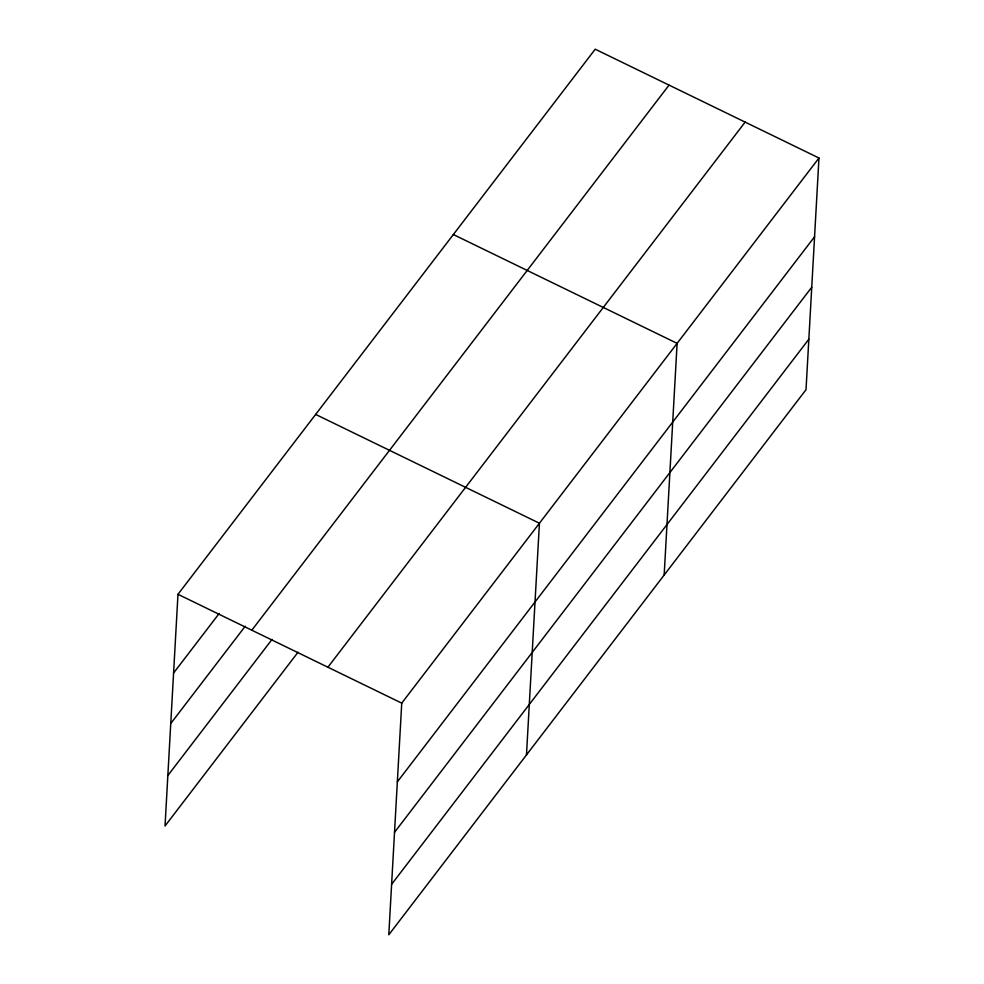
<?xml version="1.0" encoding="UTF-8"?>
<svg xmlns="http://www.w3.org/2000/svg" width="984" height="984" viewBox="0 0 984 984"><rect width="100%" height="100%" fill="white"/><g stroke="black" fill="none" stroke-linecap="round" stroke-linejoin="round"><path stroke-width="1.48" d="M818.971 158.018L401.743 703.13L388.791 934.8L806.019 389.701L818.971 158.018L595.209 49.2L177.981 594.299L165.029 825.982L298.066 652.171M526.477 754.913L539.429 523.242L315.667 414.424M664.163 575.037L677.115 343.354L453.353 234.536M173.578 673.031L219.174 613.475M170.761 723.511L245.188 626.279M251.818 630.215L669.046 85.116M167.858 775.515L272.051 639.379M327.906 667.214L745.134 122.114M397.339 781.862L814.567 236.75M394.522 832.329L811.739 287.23M391.607 884.333L808.836 339.222M177.981 594.299L401.743 703.13"/></g></svg>
